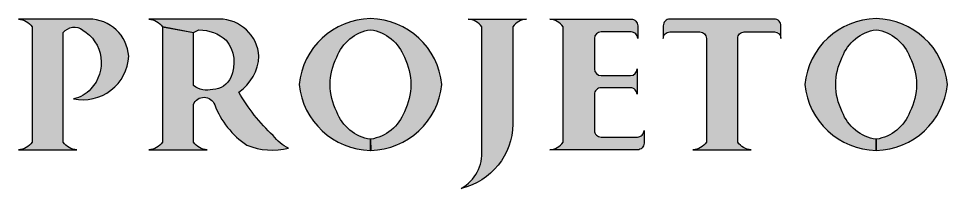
# Model space of a CAD drawing. Extents: x 0 to 84.1, y 0 to 59.4.
# Drawn here: x 72.943 to 73.739, y 7.602 to 7.748 of the extents above; entities that cross this region are included whole.
import ezdxf

# ---------------------------------------------------------------- set-up
doc = ezdxf.new("R2010")
doc.units = 0
doc.header["$MEASUREMENT"] = 0
doc.layers.get('0').update_dxf_attribs({"linetype": 'CONTINUOUS'})

msp = doc.modelspace()

# ---------------------------------------------------------------- hatches: boundary and pattern name
h = msp.add_hatch(color=256)
edge = h.paths.add_edge_path()
edge.add_line((72.98152708334874, 7.641596815280668), (72.98152708334874, 7.735729169507653))
edge.add_arc((72.99097530554938, 7.728660016634096), 0.01180007733459837, 52.23780109032111, 143.1961912652748, ccw=False)
edge.add_arc((72.98150300763123, 7.709960678224747), 0.03262527295441967, -43.557656838219486, 59.21439805049141, ccw=False)
edge.add_arc((72.98502518108184, 7.705251223880723), 0.02684571433828984, 281.3089670252838, 318.5467278303148, ccw=False)
edge.add_arc((72.99836262356969, 7.717350590775754), 0.03926277212555672, 258.1345068715711, 357.147171108209)
edge.add_arc((73.00350203378042, 7.713198139870691), 0.0341455405386087, 3.691298735204744, 90.13147907054066)
edge.add_line((73.00342367862004, 7.747343590506791), (72.94320167676915, 7.747343590506635))
edge.add_arc((72.94231738004639, 7.732235598533665), 0.01513384954825467, 34.655698504135785, 86.65020154091661, ccw=False)
edge.add_line((72.95476624203047, 7.740841366218792), (72.95476624203047, 7.641596815280668))
edge.add_arc((72.94231738004643, 7.650202582965817), 0.01513384954822974, 273.3497984589267, 325.3443014957033, ccw=False)
edge.add_line((72.94320167676915, 7.635094590992868), (72.99309164861006, 7.635094590992242))
edge.add_arc((72.99397594533342, 7.650202582965496), 0.01513384954857327, 214.6556985019214, 266.65020153872376, ccw=False)
h = msp.add_hatch(color=256)
edge = h.paths.add_edge_path()
edge.add_line((72.98152708334874, 7.641596815280668), (72.98152708334874, 7.735729169507653))
edge.add_arc((72.99097530554938, 7.728660016634096), 0.01180007733459837, 52.23780109032111, 143.1961912652748, ccw=False)
edge.add_arc((72.98150300763123, 7.709960678224747), 0.03262527295441967, -43.557656838219486, 59.21439805049141, ccw=False)
edge.add_arc((72.98502518108184, 7.705251223880723), 0.02684571433828984, 281.3089670252838, 318.5467278303148, ccw=False)
edge.add_arc((72.99836262356969, 7.717350590775754), 0.03926277212555672, 258.1345068715711, 357.147171108209)
edge.add_arc((73.00350203378042, 7.713198139870691), 0.0341455405386087, 3.691298735204744, 90.13147907054066)
edge.add_line((73.00342367862004, 7.747343590506791), (72.94320167676915, 7.747343590506635))
edge.add_arc((72.94231738004639, 7.732235598533665), 0.01513384954825467, 34.655698504135785, 86.65020154091661, ccw=False)
edge.add_line((72.95476624203047, 7.740841366218792), (72.95476624203047, 7.641596815280668))
edge.add_arc((72.94231738004643, 7.650202582965817), 0.01513384954822974, 273.3497984589267, 325.3443014957033, ccw=False)
edge.add_line((72.94320167676915, 7.635094590992868), (72.99309164861006, 7.635094590992242))
edge.add_arc((72.99397594533342, 7.650202582965496), 0.01513384954857327, 214.6556985019214, 266.65020153872376, ccw=False)
h = msp.add_hatch(color=256)
edge = h.paths.add_edge_path()
edge.add_line((73.11509466713073, 7.747343590506791), (73.05487266527962, 7.747343590506635))
edge.add_arc((73.05398836855686, 7.732235598533665), 0.01513384954825467, 34.655698504135785, 86.65020154091661, ccw=False)
edge.add_line((73.06643723054094, 7.740841366218792), (73.09319807185943, 7.735729169507653))
edge.add_arc((73.10240780947602, 7.722972531368109), 0.01573375618184192, 107.01776355655969, 125.8276453569996, ccw=False)
edge.add_arc((73.0981016006855, 7.703211729670676), 0.03480692115425265, 48.669566149928585, 90.49146809968471, ccw=False)
edge.add_arc((73.09681443594667, 7.710056965830453), 0.03100617669307644, -24.361826704399675, 38.47627495197571, ccw=False)
edge.add_arc((73.10931728875235, 7.70422016089444), 0.0172096672047047, 271.1754016845475, 336.1698382972643, ccw=False)
edge.add_arc((73.10480116491777, 7.705707390700204), 0.01931701767935364, 233.08232446748042, 284.5997571478039, ccw=False)
edge.add_line((73.09319807185943, 7.690263446789917), (73.09319807185943, 7.73567932220725))
edge.add_line((73.09319807185943, 7.73567932220725), (73.06643723054094, 7.740661203832364))
edge.add_line((73.06643723054094, 7.740661203832364), (73.06643723054094, 7.641596815280668))
edge.add_arc((73.0539883685569, 7.650202582965817), 0.01513384954822974, 273.3497984589267, 325.3443014957033, ccw=False)
edge.add_line((73.05487266527962, 7.635094590992868), (73.10476263712053, 7.635094590992242))
edge.add_arc((73.105646933844, 7.650202582965264), 0.01513384954834761, 214.6556985014415, 266.6502015382426, ccw=False)
edge.add_line((73.09319807185943, 7.641596815280668), (73.09319807185943, 7.674098679366441))
edge.add_arc((73.10219219539769, 7.670606284540703), 0.009648371875103692, 19.542839544662684, 158.7789379522788, ccw=False)
edge.add_arc((73.17932928913054, 7.699562198731916), 0.07274621856652014, 200.7121786128968, 236.2136212337359)
edge.add_arc((73.16097248782656, 7.694381369832881), 0.05953268231053993, 248.211707113114, 283.3209701309038)
edge.add_arc((73.1878229603786, 7.666004826718471), 0.03234127992900454, 215.2901498061238, 246.0399279734701, ccw=False)
edge.add_arc((73.27127545176373, 7.764254354207508), 0.1604388978850824, 209.7042529028465, 226.7889004136051, ccw=False)
edge.add_arc((73.11003361207894, 7.717350590777013), 0.03926277212753, 303.8768631540359, 357.147171106513)
edge.add_arc((73.11517302229134, 7.71319813987045), 0.03414554053885116, 3.691298735584716, 90.13147907092124)
h = msp.add_hatch(color=256)
edge = h.paths.add_edge_path()
edge.add_line((73.11509466713073, 7.747343590506791), (73.05487266527962, 7.747343590506635))
edge.add_arc((73.05398836855686, 7.732235598533665), 0.01513384954825467, 34.655698504135785, 86.65020154091661, ccw=False)
edge.add_line((73.06643723054094, 7.740841366218792), (73.09319807185943, 7.735729169507653))
edge.add_arc((73.10240780947602, 7.722972531368109), 0.01573375618184192, 107.01776355655969, 125.8276453569996, ccw=False)
edge.add_arc((73.0981016006855, 7.703211729670676), 0.03480692115425265, 48.669566149928585, 90.49146809968471, ccw=False)
edge.add_arc((73.09681443594667, 7.710056965830453), 0.03100617669307644, -24.361826704399675, 38.47627495197571, ccw=False)
edge.add_arc((73.10931728875235, 7.70422016089444), 0.0172096672047047, 271.1754016845475, 336.1698382972643, ccw=False)
edge.add_arc((73.10480116491777, 7.705707390700204), 0.01931701767935364, 233.08232446748042, 284.5997571478039, ccw=False)
edge.add_line((73.09319807185943, 7.690263446789917), (73.09319807185943, 7.73567932220725))
edge.add_line((73.09319807185943, 7.73567932220725), (73.06643723054094, 7.740661203832364))
edge.add_line((73.06643723054094, 7.740661203832364), (73.06643723054094, 7.641596815280668))
edge.add_arc((73.0539883685569, 7.650202582965817), 0.01513384954822974, 273.3497984589267, 325.3443014957033, ccw=False)
edge.add_line((73.05487266527962, 7.635094590992868), (73.10476263712053, 7.635094590992242))
edge.add_arc((73.105646933844, 7.650202582965264), 0.01513384954834761, 214.6556985014415, 266.6502015382426, ccw=False)
edge.add_line((73.09319807185943, 7.641596815280668), (73.09319807185943, 7.674098679366441))
edge.add_arc((73.10219219539769, 7.670606284540703), 0.009648371875103692, 19.542839544662684, 158.7789379522788, ccw=False)
edge.add_arc((73.17932928913054, 7.699562198731916), 0.07274621856652014, 200.7121786128968, 236.2136212337359)
edge.add_arc((73.16097248782656, 7.694381369832881), 0.05953268231053993, 248.211707113114, 283.3209701309038)
edge.add_arc((73.1878229603786, 7.666004826718471), 0.03234127992900454, 215.2901498061238, 246.0399279734701, ccw=False)
edge.add_arc((73.27127545176373, 7.764254354207508), 0.1604388978850824, 209.7042529028465, 226.7889004136051, ccw=False)
edge.add_arc((73.11003361207894, 7.717350590777013), 0.03926277212753, 303.8768631540359, 357.147171106513)
edge.add_arc((73.11517302229134, 7.71319813987045), 0.03414554053885116, 3.691298735584716, 90.13147907092124)
h = msp.add_hatch(color=256)
edge = h.paths.add_edge_path()
edge.add_arc((73.26093692601411, 7.691461133507126), 0.05068003314301412, 152.7993499217788, 180.273639940346, ccw=False)
edge.add_arc((73.25038093521822, 7.701914819403994), 0.03678584085255462, 98.62968221420982, 159.7826077342734, ccw=False)
edge.add_arc((73.23934168455146, 7.70191481941508), 0.03678584084286159, 20.21739225008048, 81.37031777015682, ccw=False)
edge.add_arc((73.2287856937495, 7.691461133505819), 0.05068003314323054, -0.2736399409564001, 27.20065007760678, ccw=False)
edge.add_arc((73.22878569374899, 7.690977047992465), 0.05068003314371855, -27.200650083037374, 0.2736399355345043, ccw=False)
edge.add_arc((73.23934168455116, 7.680523362081849), 0.03678584084208963, 278.76519178583703, 339.7826077442673, ccw=False)
edge.add_line((73.24494731115306, 7.644167137898638), (73.24500635034929, 7.634617174623518))
edge.add_arc((73.24352595857405, 7.697368027180241), 0.0627683125183703, 271.3514472971324, 354.3781498212841)
edge.add_arc((73.24352595857586, 7.685070154318395), 0.06276831251664314, 5.621850179521987, 88.78098098382293)
edge.add_arc((73.24619666119591, 7.68507015431436), 0.06276831252080944, 91.21901902189585, 174.3781498261716)
edge.add_arc((73.24619666118342, 7.697368027170917), 0.06276831250893004, 185.6218501800317, 268.7809809842959)
edge.add_line((73.24486130987725, 7.634613920595275), (73.24486130987634, 7.644153981792204))
edge.add_arc((73.25038093521184, 7.680523362082099), 0.03678584084284595, 200.2173922534041, 261.3703177734888, ccw=False)
edge.add_arc((73.26093692601474, 7.6909770479899), 0.05068003314364047, 179.7263600594766, 207.2006500780517, ccw=False)
h = msp.add_hatch(color=256)
edge = h.paths.add_edge_path()
edge.add_arc((73.26093692601411, 7.691461133507126), 0.05068003314301412, 152.7993499217788, 180.273639940346, ccw=False)
edge.add_arc((73.25038093521822, 7.701914819403994), 0.03678584085255462, 98.62968221420982, 159.7826077342734, ccw=False)
edge.add_arc((73.23934168455146, 7.70191481941508), 0.03678584084286159, 20.21739225008048, 81.37031777015682, ccw=False)
edge.add_arc((73.2287856937495, 7.691461133505819), 0.05068003314323054, -0.2736399409564001, 27.20065007760678, ccw=False)
edge.add_arc((73.22878569374899, 7.690977047992465), 0.05068003314371855, -27.200650083037374, 0.2736399355345043, ccw=False)
edge.add_arc((73.23934168455116, 7.680523362081849), 0.03678584084208963, 278.76519178583703, 339.7826077442673, ccw=False)
edge.add_line((73.24494731115306, 7.644167137898638), (73.24500635034929, 7.634617174623518))
edge.add_arc((73.24352595857405, 7.697368027180241), 0.0627683125183703, 271.3514472971324, 354.3781498212841)
edge.add_arc((73.24352595857586, 7.685070154318395), 0.06276831251664314, 5.621850179521987, 88.78098098382293)
edge.add_arc((73.24619666119591, 7.68507015431436), 0.06276831252080944, 91.21901902189585, 174.3781498261716)
edge.add_arc((73.24619666118342, 7.697368027170917), 0.06276831250893004, 185.6218501800317, 268.7809809842959)
edge.add_line((73.24486130987725, 7.634613920595275), (73.24486130987634, 7.644153981792204))
edge.add_arc((73.25038093521184, 7.680523362082099), 0.03678584084284595, 200.2173922534041, 261.3703177734888, ccw=False)
edge.add_arc((73.26093692601474, 7.6909770479899), 0.05068003314364047, 179.7263600594766, 207.2006500780517, ccw=False)
h = msp.add_hatch(color=256)
edge = h.paths.add_edge_path()
edge.add_line((73.34020682236155, 7.635094590992697), (73.34020682236246, 7.740841366218792))
edge.add_arc((73.32775796037804, 7.732235598532965), 0.01513384954893072, 34.65569850558114, 86.6502015423605)
edge.add_line((73.32864225710046, 7.747343590506635), (73.37853222894137, 7.747343590506635))
edge.add_arc((73.37941652566413, 7.732235598533664), 0.01513384954825555, 93.34979845908313, 145.3443014958615)
edge.add_line((73.36696766368004, 7.740841366218792), (73.36696766368004, 7.657053751038166))
edge.add_arc((73.30925010127828, 7.658086117033508), 0.05772679437791184, 283.4256510246165, 358.97528749879865, ccw=False)
edge.add_arc((73.30546140642706, 7.632263405228827), 0.03486057287668277, 299.5486000666494, 364.6583815551138)
h = msp.add_hatch(color=256)
edge = h.paths.add_edge_path()
edge.add_line((73.34020682236155, 7.635094590992697), (73.34020682236246, 7.740841366218792))
edge.add_arc((73.32775796037804, 7.732235598532965), 0.01513384954893072, 34.65569850558114, 86.6502015423605)
edge.add_line((73.32864225710046, 7.747343590506635), (73.37853222894137, 7.747343590506635))
edge.add_arc((73.37941652566413, 7.732235598533664), 0.01513384954825555, 93.34979845908313, 145.3443014958615)
edge.add_line((73.36696766368004, 7.740841366218792), (73.36696766368004, 7.657053751038166))
edge.add_arc((73.30925010127828, 7.658086117033508), 0.05772679437791184, 283.4256510246165, 358.97528749879865, ccw=False)
edge.add_arc((73.30546140642706, 7.632263405228827), 0.03486057287668277, 299.5486000666494, 364.6583815551138)
h = msp.add_hatch(color=256)
edge = h.paths.add_edge_path()
edge.add_line((73.43678037725454, 7.730683410754171), (73.43678037725454, 7.704572258170703))
edge.add_arc((73.44244281832428, 7.704572258170447), 0.005662441069745228, 179.9999999974117, 269.9999999974117)
edge.add_line((73.44244281832403, 7.698909817100702), (73.46767615977842, 7.698909817100702))
edge.add_arc((73.4676761597785, 7.704572258170789), 0.005662441070086288, 269.9999999991372, 359.9999999991372)
edge.add_line((73.47333860084859, 7.704572258170703), (73.47333860084859, 7.682754519291155))
edge.add_arc((73.46767615977838, 7.682754519291234), 0.005662441070214186, 359.9999999992001, 449.9999999995686)
edge.add_line((73.46767615977842, 7.688416960361454), (73.44244281832403, 7.688416960361454))
edge.add_arc((73.44244281832441, 7.682754519291575), 0.005662441069879343, 90.00000000388245, 180.0000000042509)
edge.add_line((73.43678037725454, 7.682754519291155), (73.43678037725454, 7.651754770745288))
edge.add_arc((73.44244281832441, 7.651754770744875), 0.005662441069873125, 179.999999995821, 269.9999999961176)
edge.add_line((73.44244281832403, 7.646092329675003), (73.47368458192705, 7.646092329675003))
edge.add_arc((73.47368458192678, 7.651754770744989), 0.005662441069985924, 270.0000000027321, 360.0000000030286)
edge.add_line((73.47934702299676, 7.651754770745288), (73.47934702299676, 7.64075703206267))
edge.add_arc((73.47368458192685, 7.640757032062447), 0.005662441069915758, -89.99999999798689, 2.2557742340723053e-09, ccw=False)
edge.add_line((73.47368458192705, 7.635094590992527), (73.39845497067495, 7.635094590992868))
edge.add_arc((73.39757067395254, 7.65020258296566), 0.01513384954805658, 273.3497984577799, 325.3443014945462)
edge.add_line((73.41001953593627, 7.641596815280355), (73.41001953593627, 7.740841366218792))
edge.add_arc((73.39757067395219, 7.732235598533665), 0.01513384954825218, 34.65569850413578, 86.65020154091665)
edge.add_line((73.39845497067495, 7.747343590506635), (73.46820182183637, 7.747343590506791))
edge.add_arc((73.46820182183616, 7.741681149436861), 0.005662441069929969, -2.3006805349723436e-09, 89.99999999784308, ccw=False)
edge.add_line((73.47386426290609, 7.741681149436634), (73.47386426290609, 7.730683410754171))
edge.add_arc((73.46820182183616, 7.730683410754384), 0.005662441069929969, 359.9999999978431, 449.9999999978431)
edge.add_line((73.46820182183637, 7.736345851824314), (73.44244281832403, 7.736345851824314))
edge.add_arc((73.44244281832435, 7.730683410754498), 0.005662441069816282, 90.00000000330726, 180.0000000033072)
h = msp.add_hatch(color=256)
edge = h.paths.add_edge_path()
edge.add_line((73.43678037725454, 7.730683410754171), (73.43678037725454, 7.704572258170703))
edge.add_arc((73.44244281832428, 7.704572258170447), 0.005662441069745228, 179.9999999974117, 269.9999999974117)
edge.add_line((73.44244281832403, 7.698909817100702), (73.46767615977842, 7.698909817100702))
edge.add_arc((73.4676761597785, 7.704572258170789), 0.005662441070086288, 269.9999999991372, 359.9999999991372)
edge.add_line((73.47333860084859, 7.704572258170703), (73.47333860084859, 7.682754519291155))
edge.add_arc((73.46767615977838, 7.682754519291234), 0.005662441070214186, 359.9999999992001, 449.9999999995686)
edge.add_line((73.46767615977842, 7.688416960361454), (73.44244281832403, 7.688416960361454))
edge.add_arc((73.44244281832441, 7.682754519291575), 0.005662441069879343, 90.00000000388245, 180.0000000042509)
edge.add_line((73.43678037725454, 7.682754519291155), (73.43678037725454, 7.651754770745288))
edge.add_arc((73.44244281832441, 7.651754770744875), 0.005662441069873125, 179.999999995821, 269.9999999961176)
edge.add_line((73.44244281832403, 7.646092329675003), (73.47368458192705, 7.646092329675003))
edge.add_arc((73.47368458192678, 7.651754770744989), 0.005662441069985924, 270.0000000027321, 360.0000000030286)
edge.add_line((73.47934702299676, 7.651754770745288), (73.47934702299676, 7.64075703206267))
edge.add_arc((73.47368458192685, 7.640757032062447), 0.005662441069915758, -89.99999999798689, 2.2557742340723053e-09, ccw=False)
edge.add_line((73.47368458192705, 7.635094590992527), (73.39845497067495, 7.635094590992868))
edge.add_arc((73.39757067395254, 7.65020258296566), 0.01513384954805658, 273.3497984577799, 325.3443014945462)
edge.add_line((73.41001953593627, 7.641596815280355), (73.41001953593627, 7.740841366218792))
edge.add_arc((73.39757067395219, 7.732235598533665), 0.01513384954825218, 34.65569850413578, 86.65020154091665)
edge.add_line((73.39845497067495, 7.747343590506635), (73.46820182183637, 7.747343590506791))
edge.add_arc((73.46820182183616, 7.741681149436861), 0.005662441069929969, -2.3006805349723436e-09, 89.99999999784308, ccw=False)
edge.add_line((73.47386426290609, 7.741681149436634), (73.47386426290609, 7.730683410754171))
edge.add_arc((73.46820182183616, 7.730683410754384), 0.005662441069929969, 359.9999999978431, 449.9999999978431)
edge.add_line((73.46820182183637, 7.736345851824314), (73.44244281832403, 7.736345851824314))
edge.add_arc((73.44244281832435, 7.730683410754498), 0.005662441069816282, 90.00000000330726, 180.0000000033072)
h = msp.add_hatch(color=256)
edge = h.paths.add_edge_path()
edge.add_line((73.50142272871153, 7.736345851824314), (73.5271817322232, 7.736345851824314))
edge.add_arc((73.52718173222287, 7.730683410754498), 0.005662441069816282, -3.3073206395783927e-09, 89.99999999669268, ccw=False)
edge.add_line((73.53284417329269, 7.730683410754171), (73.53284417329269, 7.641596815280355))
edge.add_arc((73.52039531130892, 7.650202582965743), 0.0151338495481435, 273.3497984579226, 325.34430149437793, ccw=False)
edge.add_line((73.52127960803136, 7.635094590992868), (73.5711695798725, 7.635094590992868))
edge.add_arc((73.57205387659461, 7.650202582966449), 0.01513384954882649, 214.655698507084, 266.6502015435225, ccw=False)
edge.add_line((73.5596050146105, 7.641596815280355), (73.5596050146105, 7.730683410754171))
edge.add_arc((73.56526745568077, 7.730683410754043), 0.005662441070271029, 89.99999999870579, 179.9999999987058, ccw=False)
edge.add_line((73.5652674556809, 7.736345851824314), (73.59102645919256, 7.736345851824314))
edge.add_arc((73.59102645919224, 7.730683410754498), 0.005662441069816282, -3.3073206395783927e-09, 89.99999999669268, ccw=False)
edge.add_line((73.59668890026205, 7.730683410754171), (73.59668890026205, 7.741681149436634))
edge.add_arc((73.59102645919238, 7.741681149437118), 0.005662441069674173, 359.999999995102, 449.9999999981307)
edge.add_line((73.59102645919256, 7.747343590506791), (73.50142272871108, 7.747343590506791))
edge.add_arc((73.5014227287108, 7.741681149436662), 0.005662441070128921, 89.99999999726792, 180.0000000002876)
edge.add_line((73.49576028764068, 7.741681149436634), (73.49576028764113, 7.730683410754171))
edge.add_arc((73.5014227287114, 7.730683410754043), 0.005662441070271029, 89.99999999870579, 179.9999999987058, ccw=False)
h = msp.add_hatch(color=256)
edge = h.paths.add_edge_path()
edge.add_line((73.50142272871153, 7.736345851824314), (73.5271817322232, 7.736345851824314))
edge.add_arc((73.52718173222287, 7.730683410754498), 0.005662441069816282, -3.3073206395783927e-09, 89.99999999669268, ccw=False)
edge.add_line((73.53284417329269, 7.730683410754171), (73.53284417329269, 7.641596815280355))
edge.add_arc((73.52039531130892, 7.650202582965743), 0.0151338495481435, 273.3497984579226, 325.34430149437793, ccw=False)
edge.add_line((73.52127960803136, 7.635094590992868), (73.5711695798725, 7.635094590992868))
edge.add_arc((73.57205387659461, 7.650202582966449), 0.01513384954882649, 214.655698507084, 266.6502015435225, ccw=False)
edge.add_line((73.5596050146105, 7.641596815280355), (73.5596050146105, 7.730683410754171))
edge.add_arc((73.56526745568077, 7.730683410754043), 0.005662441070271029, 89.99999999870579, 179.9999999987058, ccw=False)
edge.add_line((73.5652674556809, 7.736345851824314), (73.59102645919256, 7.736345851824314))
edge.add_arc((73.59102645919224, 7.730683410754498), 0.005662441069816282, -3.3073206395783927e-09, 89.99999999669268, ccw=False)
edge.add_line((73.59668890026205, 7.730683410754171), (73.59668890026205, 7.741681149436634))
edge.add_arc((73.59102645919238, 7.741681149437118), 0.005662441069674173, 359.999999995102, 449.9999999981307)
edge.add_line((73.59102645919256, 7.747343590506791), (73.50142272871108, 7.747343590506791))
edge.add_arc((73.5014227287108, 7.741681149436662), 0.005662441070128921, 89.99999999726792, 180.0000000002876)
edge.add_line((73.49576028764068, 7.741681149436634), (73.49576028764113, 7.730683410754171))
edge.add_arc((73.5014227287114, 7.730683410754043), 0.005662441070271029, 89.99999999870579, 179.9999999987058, ccw=False)
h = msp.add_hatch(color=256)
edge = h.paths.add_edge_path()
edge.add_arc((73.69429058625987, 7.691461133507126), 0.05068003314301412, 152.7993499217788, 180.273639940346, ccw=False)
edge.add_arc((73.68373459546397, 7.701914819403994), 0.03678584085255462, 98.62968221420982, 159.7826077342734, ccw=False)
edge.add_arc((73.67269534479733, 7.701914819414887), 0.03678584084303508, 20.217392250300975, 81.37031777037691, ccw=False)
edge.add_arc((73.66213935399537, 7.691461133506285), 0.05068003314311891, -0.2736399414832249, 27.200650077080127, ccw=False)
edge.add_arc((73.66213935399475, 7.690977047992465), 0.05068003314371855, -27.200650083037374, 0.2736399355345043, ccw=False)
edge.add_arc((73.67269534479658, 7.680523362082427), 0.0367858408426095, 278.7651917851748, 339.7826077436058, ccw=False)
edge.add_line((73.67830097139813, 7.644167137898638), (73.67836001059527, 7.634617174623518))
edge.add_arc((73.67687961881992, 7.697368027180113), 0.06276831251824512, 271.351447297239, 354.3781498213901)
edge.add_arc((73.67687961882173, 7.685070154318523), 0.06276831251651747, 5.621850179415969, 88.7809809837167)
edge.add_arc((73.6795503214419, 7.68507015431436), 0.06276831252080944, 91.21901902189585, 174.3781498261716)
edge.add_arc((73.67955032142929, 7.697368027170789), 0.06276831250880437, 185.6218501799257, 268.7809809841896)
edge.add_line((73.67821497012301, 7.634613920595275), (73.67821497012233, 7.644153981792204))
edge.add_arc((73.68373459545771, 7.680523362082291), 0.03678584084301944, 200.2173922536246, 261.37031777370896, ccw=False)
edge.add_arc((73.6942905862605, 7.6909770479899), 0.05068003314364047, 179.7263600594766, 207.2006500780517, ccw=False)
h = msp.add_hatch(color=256)
edge = h.paths.add_edge_path()
edge.add_arc((73.69429058625987, 7.691461133507126), 0.05068003314301412, 152.7993499217788, 180.273639940346, ccw=False)
edge.add_arc((73.68373459546397, 7.701914819403994), 0.03678584085255462, 98.62968221420982, 159.7826077342734, ccw=False)
edge.add_arc((73.67269534479733, 7.701914819414887), 0.03678584084303508, 20.217392250300975, 81.37031777037691, ccw=False)
edge.add_arc((73.66213935399537, 7.691461133506285), 0.05068003314311891, -0.2736399414832249, 27.200650077080127, ccw=False)
edge.add_arc((73.66213935399475, 7.690977047992465), 0.05068003314371855, -27.200650083037374, 0.2736399355345043, ccw=False)
edge.add_arc((73.67269534479658, 7.680523362082427), 0.0367858408426095, 278.7651917851748, 339.7826077436058, ccw=False)
edge.add_line((73.67830097139813, 7.644167137898638), (73.67836001059527, 7.634617174623518))
edge.add_arc((73.67687961881992, 7.697368027180113), 0.06276831251824512, 271.351447297239, 354.3781498213901)
edge.add_arc((73.67687961882173, 7.685070154318523), 0.06276831251651747, 5.621850179415969, 88.7809809837167)
edge.add_arc((73.6795503214419, 7.68507015431436), 0.06276831252080944, 91.21901902189585, 174.3781498261716)
edge.add_arc((73.67955032142929, 7.697368027170789), 0.06276831250880437, 185.6218501799257, 268.7809809841896)
edge.add_line((73.67821497012301, 7.634613920595275), (73.67821497012233, 7.644153981792204))
edge.add_arc((73.68373459545771, 7.680523362082291), 0.03678584084301944, 200.2173922536246, 261.37031777370896, ccw=False)
edge.add_arc((73.6942905862605, 7.6909770479899), 0.05068003314364047, 179.7263600594766, 207.2006500780517, ccw=False)

# ---------------------------------------------------------------- linework, layer by layer
for points in [[(72.98152708334874, 7.641596815280668), (72.98152708334874, 7.735729169507653, -0.4191213355890106), (72.99820150313872, 7.73798867642542, -0.4811173323500802), (73.00514593322396, 7.687479119009087, -0.1639254655426826), (72.99028961524937, 7.678926746464658, 0.461073318131375), (73.03757673621999, 7.715396455664351, 0.3961308256170449), (73.00342367862004, 7.747343590506791), (72.94320167676915, 7.747343590506635, -0.2308429278338194), (72.95476624203047, 7.740841366218792), (72.95476624203047, 7.641596815280668, -0.2308429278338106), (72.94320167676915, 7.635094590992868), (72.99309164861006, 7.635094590992242, -0.2308429278339464)], [(72.98152708334874, 7.641596815280668), (72.98152708334874, 7.735729169507653, -0.4191213355890106), (72.99820150313872, 7.73798867642542, -0.4811173323500802), (73.00514593322396, 7.687479119009087, -0.1639254655426826), (72.99028961524937, 7.678926746464658, 0.461073318131375), (73.03757673621999, 7.715396455664351, 0.3961308256170449), (73.00342367862004, 7.747343590506791), (72.94320167676915, 7.747343590506635, -0.2308429278338194), (72.95476624203047, 7.740841366218792), (72.95476624203047, 7.641596815280668, -0.2308429278338106), (72.94320167676915, 7.635094590992868), (72.99309164861006, 7.635094590992242, -0.2308429278339464)], [(73.11509466713073, 7.747343590506791), (73.05487266527962, 7.747343590506635, -0.2308429278338194), (73.06643723054094, 7.740841366218792), (73.09319807185943, 7.735729169507653, -0.08225837484403582), (73.09780303974844, 7.738017370328553, -0.1845353673800663), (73.1210881131517, 7.729348715053067, -0.2812667167393965), (73.12505978202921, 7.697266992499767, -0.2914470826029983), (73.10967031393466, 7.687014114907132, -0.2286514397146725), (73.09319807185943, 7.690263446789917), (73.09319807185943, 7.73567932220725), (73.06643723054094, 7.740661203832364), (73.06643723054094, 7.641596815280668, -0.2308429278338106), (73.05487266527962, 7.635094590992868), (73.10476263712053, 7.635094590992242, -0.2308429278339464), (73.09319807185943, 7.641596815280668), (73.09319807185943, 7.674098679366441, -0.6952517248741932), (73.11128474042334, 7.673833776569598, 0.1561552674605314), (73.13887525917721, 7.639101601842174, 0.1544028008450052), (73.17468916925986, 7.636450437563969, -0.134982171296168), (73.1614248135852, 7.647320709577958, -0.07468423106021474), (73.13191906968223, 7.684753167249486, 0.2367139255428499), (73.14924772473114, 7.715396455664351, 0.3961308256170448)], [(73.11509466713073, 7.747343590506791), (73.05487266527962, 7.747343590506635, -0.2308429278338194), (73.06643723054094, 7.740841366218792), (73.09319807185943, 7.735729169507653, -0.08225837484403582), (73.09780303974844, 7.738017370328553, -0.1845353673800663), (73.1210881131517, 7.729348715053067, -0.2812667167393965), (73.12505978202921, 7.697266992499767, -0.2914470826029983), (73.10967031393466, 7.687014114907132, -0.2286514397146725), (73.09319807185943, 7.690263446789917), (73.09319807185943, 7.73567932220725), (73.06643723054094, 7.740661203832364), (73.06643723054094, 7.641596815280668, -0.2308429278338106), (73.05487266527962, 7.635094590992868), (73.10476263712053, 7.635094590992242, -0.2308429278339464), (73.09319807185943, 7.641596815280668), (73.09319807185943, 7.674098679366441, -0.6952517248741932), (73.11128474042334, 7.673833776569598, 0.1561552674605314), (73.13887525917721, 7.639101601842174, 0.1544028008450052), (73.17468916925986, 7.636450437563969, -0.134982171296168), (73.1614248135852, 7.647320709577958, -0.07468423106021474), (73.13191906968223, 7.684753167249486, 0.2367139255428499), (73.14924772473114, 7.715396455664351, 0.3961308256170448)], [(73.21025747086037, 7.691219090748593, -0.1204567878313512), (73.21586153757926, 7.714627383027153, -0.2733482820891535), (73.24486130988907, 7.738284199704669, -0.2733482820891726), (73.2738610821848, 7.714627383025462, -0.1204567878313333), (73.27946514890345, 7.691219090746745, -0.1204567878313933), (73.27386108218252, 7.667810798468327, -0.2727129332771389), (73.24494731115306, 7.644167137898638), (73.24500635034929, 7.634617174623518, 0.3789993503591554), (73.30599236264197, 7.691219090749673, 0.3796603219786913), (73.24486130988271, 7.747824260901741, 0.3796603219785644), (73.18373025712503, 7.691219090739839, 0.3796603219785163), (73.24486130987725, 7.634613920595275), (73.24486130987634, 7.644153981792204, -0.273348282089205), (73.21586153757926, 7.66781079846972, -0.120456787831389)], [(73.21025747086037, 7.691219090748593, -0.1204567878313512), (73.21586153757926, 7.714627383027153, -0.2733482820891535), (73.24486130988907, 7.738284199704669, -0.2733482820891726), (73.2738610821848, 7.714627383025462, -0.1204567878313333), (73.27946514890345, 7.691219090746745, -0.1204567878313933), (73.27386108218252, 7.667810798468327, -0.2727129332771389), (73.24494731115306, 7.644167137898638), (73.24500635034929, 7.634617174623518, 0.3789993503591554), (73.30599236264197, 7.691219090749673, 0.3796603219786913), (73.24486130988271, 7.747824260901741, 0.3796603219785644), (73.18373025712503, 7.691219090739839, 0.3796603219785163), (73.24486130987725, 7.634613920595275), (73.24486130987634, 7.644153981792204, -0.273348282089205), (73.21586153757926, 7.66781079846972, -0.120456787831389)], [(73.34020682236155, 7.635094590992697), (73.34020682236246, 7.740841366218792, 0.2308429278338194), (73.32864225710046, 7.747343590506635), (73.37853222894137, 7.747343590506635, 0.2308429278337999), (73.36696766368004, 7.740841366218792), (73.36696766368004, 7.657053751038166, -0.342131032118734), (73.32265330391715, 7.60193687885371, 0.2919931996190083)], [(73.34020682236155, 7.635094590992697), (73.34020682236246, 7.740841366218792, 0.2308429278338194), (73.32864225710046, 7.747343590506635), (73.37853222894137, 7.747343590506635, 0.2308429278337999), (73.36696766368004, 7.740841366218792), (73.36696766368004, 7.657053751038166, -0.342131032118734), (73.32265330391715, 7.60193687885371, 0.2919931996190083)], [(73.43678037725454, 7.730683410754171), (73.43678037725454, 7.704572258170703, 0.414213562373095), (73.44244281832403, 7.698909817100702), (73.46767615977842, 7.698909817100702, 0.414213562373095), (73.47333860084859, 7.704572258170703), (73.47333860084859, 7.682754519291155, 0.4142135623746766), (73.46767615977842, 7.688416960361454), (73.44244281832403, 7.688416960361454, 0.4142135623746766), (73.43678037725454, 7.682754519291155), (73.43678037725454, 7.651754770745288, 0.4142135623746766), (73.44244281832403, 7.646092329675003), (73.47368458192705, 7.646092329675003, 0.4142135623746766), (73.47934702299676, 7.651754770745288), (73.47934702299676, 7.64075703206267, -0.4142135623740919), (73.47368458192705, 7.635094590992527), (73.39845497067495, 7.635094590992868, 0.2308429278338215), (73.41001953593627, 7.641596815280355), (73.41001953593627, 7.740841366218792, 0.2308429278338194), (73.39845497067495, 7.747343590506635), (73.46820182183637, 7.747343590506791, -0.4142135623738227), (73.47386426290609, 7.741681149436634), (73.47386426290609, 7.730683410754171, 0.414213562373095), (73.46820182183637, 7.736345851824314), (73.44244281832403, 7.736345851824314, 0.414213562373095)], [(73.43678037725454, 7.730683410754171), (73.43678037725454, 7.704572258170703, 0.414213562373095), (73.44244281832403, 7.698909817100702), (73.46767615977842, 7.698909817100702, 0.414213562373095), (73.47333860084859, 7.704572258170703), (73.47333860084859, 7.682754519291155, 0.4142135623746766), (73.46767615977842, 7.688416960361454), (73.44244281832403, 7.688416960361454, 0.4142135623746766), (73.43678037725454, 7.682754519291155), (73.43678037725454, 7.651754770745288, 0.4142135623746766), (73.44244281832403, 7.646092329675003), (73.47368458192705, 7.646092329675003, 0.4142135623746766), (73.47934702299676, 7.651754770745288), (73.47934702299676, 7.64075703206267, -0.4142135623740919), (73.47368458192705, 7.635094590992527), (73.39845497067495, 7.635094590992868, 0.2308429278338215), (73.41001953593627, 7.641596815280355), (73.41001953593627, 7.740841366218792, 0.2308429278338194), (73.39845497067495, 7.747343590506635), (73.46820182183637, 7.747343590506791, -0.4142135623738227), (73.47386426290609, 7.741681149436634), (73.47386426290609, 7.730683410754171, 0.414213562373095), (73.46820182183637, 7.736345851824314), (73.44244281832403, 7.736345851824314, 0.414213562373095)], [(73.50142272871153, 7.736345851824314), (73.5271817322232, 7.736345851824314, -0.414213562373095), (73.53284417329269, 7.730683410754171), (73.53284417329269, 7.641596815280355, -0.2308429278323638), (73.52127960803136, 7.635094590992868), (73.5711695798725, 7.635094590992868, -0.230842927832263), (73.5596050146105, 7.641596815280355), (73.5596050146105, 7.730683410754171, -0.414213562373095), (73.5652674556809, 7.736345851824314), (73.59102645919256, 7.736345851824314, -0.414213562373095), (73.59668890026205, 7.730683410754171), (73.59668890026205, 7.741681149436634, 0.4142135623886002), (73.59102645919256, 7.747343590506791), (73.50142272871108, 7.747343590506791, 0.4142135623885453), (73.49576028764068, 7.741681149436634), (73.49576028764113, 7.730683410754171, -0.414213562373095)], [(73.50142272871153, 7.736345851824314), (73.5271817322232, 7.736345851824314, -0.414213562373095), (73.53284417329269, 7.730683410754171), (73.53284417329269, 7.641596815280355, -0.2308429278323638), (73.52127960803136, 7.635094590992868), (73.5711695798725, 7.635094590992868, -0.230842927832263), (73.5596050146105, 7.641596815280355), (73.5596050146105, 7.730683410754171, -0.414213562373095), (73.5652674556809, 7.736345851824314), (73.59102645919256, 7.736345851824314, -0.414213562373095), (73.59668890026205, 7.730683410754171), (73.59668890026205, 7.741681149436634, 0.4142135623886002), (73.59102645919256, 7.747343590506791), (73.50142272871108, 7.747343590506791, 0.4142135623885453), (73.49576028764068, 7.741681149436634), (73.49576028764113, 7.730683410754171, -0.414213562373095)], [(73.64361113110613, 7.691219090748593, -0.1204567878313512), (73.64921519782501, 7.714627383027153, -0.2733482820891535), (73.67821497013483, 7.738284199704669, -0.2733482820891726), (73.70721474243078, 7.714627383025462, -0.1204567878313333), (73.71281880914921, 7.691219090746745, -0.1204567878313933), (73.70721474242828, 7.667810798468327, -0.2727129332771389), (73.67830097139813, 7.644167137898638), (73.67836001059527, 7.634617174623518, 0.3789993503591554), (73.73934602288773, 7.691219090749673, 0.3796603219786913), (73.67821497012869, 7.747824260901741, 0.3796603219785644), (73.61708391737102, 7.691219090739839, 0.3796603219785163), (73.67821497012301, 7.634613920595275), (73.67821497012233, 7.644153981792204, -0.273348282089205), (73.64921519782501, 7.66781079846972, -0.120456787831389)], [(73.64361113110613, 7.691219090748593, -0.1204567878313512), (73.64921519782501, 7.714627383027153, -0.2733482820891535), (73.67821497013483, 7.738284199704669, -0.2733482820891726), (73.70721474243078, 7.714627383025462, -0.1204567878313333), (73.71281880914921, 7.691219090746745, -0.1204567878313933), (73.70721474242828, 7.667810798468327, -0.2727129332771389), (73.67830097139813, 7.644167137898638), (73.67836001059527, 7.634617174623518, 0.3789993503591554), (73.73934602288773, 7.691219090749673, 0.3796603219786913), (73.67821497012869, 7.747824260901741, 0.3796603219785644), (73.61708391737102, 7.691219090739839, 0.3796603219785163), (73.67821497012301, 7.634613920595275), (73.67821497012233, 7.644153981792204, -0.273348282089205), (73.64921519782501, 7.66781079846972, -0.120456787831389)]]:
    msp.add_lwpolyline(points, format="xyb", close=True)

doc.saveas('drawing.dxf')
